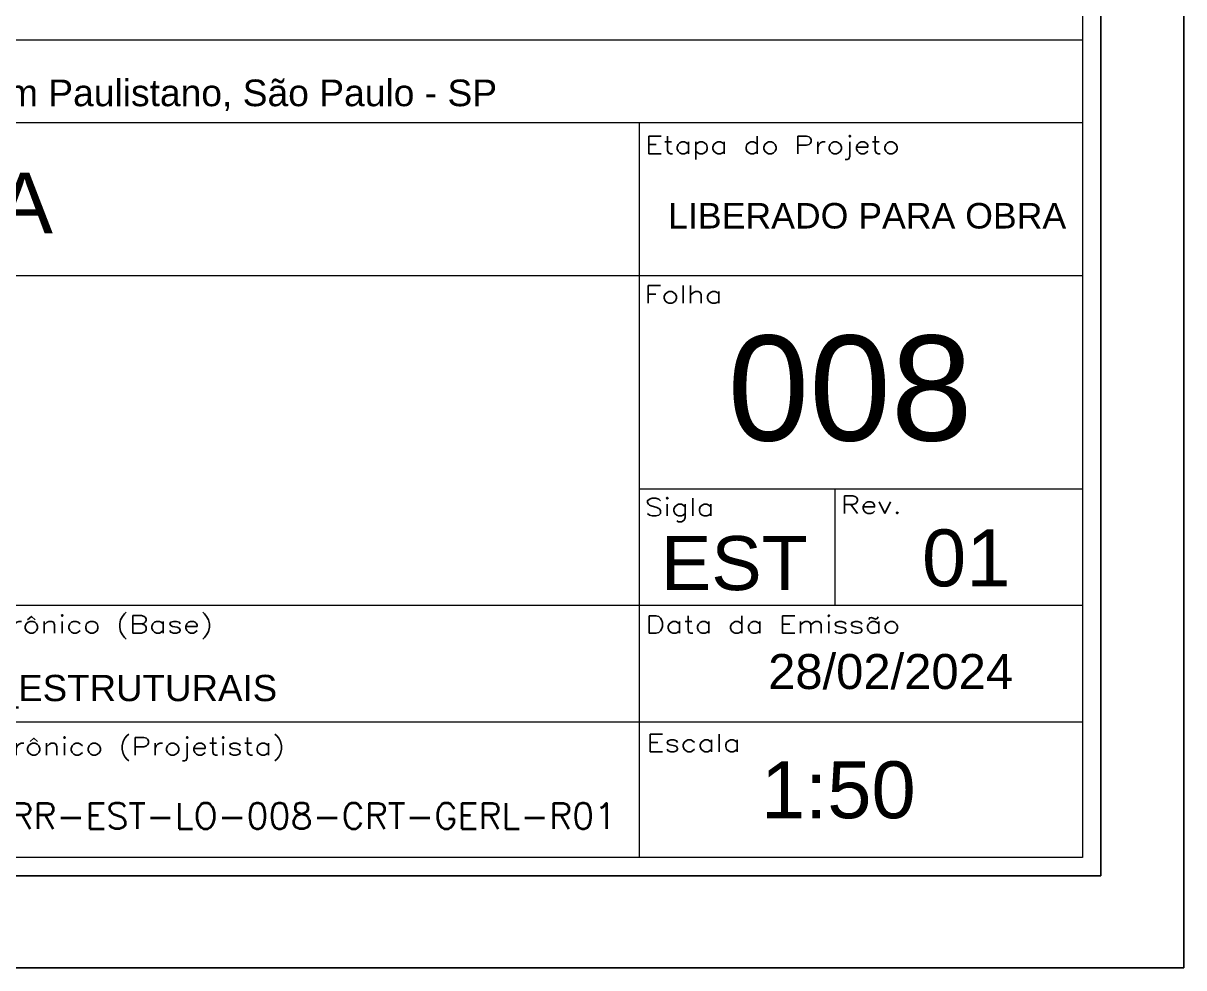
# Model space of a CAD drawing. Header units: inches. Extents: x 0 to 5940, y 0 to 4205.
# Drawn here: x 5309 to 5940, y 0 to 513 of the extents above; entities that cross this region are included whole.
import ezdxf

# ---------------------------------------------------------------- set-up
doc = ezdxf.new("R2010")
doc.units = ezdxf.units.IN
doc.header["$LTSCALE"] = 50
doc.header["$MEASUREMENT"] = 0
doc.layers.add('FOLHA', color=7, linetype='Continuous')
doc.styles.add('ROMANS', font='romans.shx')
doc.styles.add('TEXTO1', font='romans.shx', dxfattribs={"width": 1.25, "height": 0.175})
doc.styles.add('TEXTO2', font='arial.ttf', dxfattribs={"height": 0.35})

msp = doc.modelspace()

# ---------------------------------------------------------------- linework, layer by layer
at = {"lineweight": 0}
for p, q in [((5885, 1521.194), (5885, 60)), ((5885, 504.126), (5028.2, 504.126)), ((5885, 459.279), (5028.2, 459.279)), ((5885, 459.279), (5028.2, 459.279)), ((5644.117, 459.279), (5644.117, 60)), ((5885, 376.047), (5028.2, 376.047)), ((5644.117, 260.266), (5885, 260.266)), ((5750.325, 260.266), (5750.325, 196.853)), ((5885, 196.853), (5028.2, 196.853)), ((5885, 133.44), (5028.2, 133.44)), ((5885, 60), (5028.2, 60))]:
    msp.add_line(p, q, dxfattribs=at)
at = {"layer": 'FOLHA', "color": 1}
for p, q in [((5895, 50), (5895, 4155)), ((125, 50), (5895, 50))]:
    msp.add_line(p, q, dxfattribs=at)
at = {"layer": 'FOLHA'}
msp.add_lwpolyline([(0, 4205), (0, 0), (5940, 0), (5940, 4205)], close=True, dxfattribs=at)

# ---------------------------------------------------------------- texts
at = {"lineweight": 0, "style": 'TEXTO2'}
for s, height, p in [('Rua Jacarezinho, 154 - Jardim Paulistano, São Paulo - SP', 14.4756, (5041.959, 468.241)), ('ESTRUTURA', 33.0947, (5042.955, 399.084)), ('LIBERADO PARA OBRA', 13.86256, (5659.801, 401.77)), ('008', 57.12, (5692.084, 286.484)), ('EST', 29.376, (5655.871, 205.242))]:
    msp.add_text(s, height=height, dxfattribs=at).set_placement(p)
at = {"lineweight": 0, "style": 'TEXTO1', "width": 1.25}
for s, p in [('Etapa do Projeto', (5647.203, 442.412)), ('Folha', (5646.869, 361.137)), ('Sigla', (5646.998, 245.562)), ('Rev.', (5753.5, 246.846)), ('Arquivo Eletrônico (Base)', (5207.333, 181.863)), ('Data da Emissão', (5647.505, 181.762)), ('Arquivo Eletrônico (Projetista)', (5208.614, 115.606)), ('Escala', (5647.956, 117.44))]:
    msp.add_text(s, height=9.576, dxfattribs=at).set_placement(p)
at = {"color": 7, "lineweight": 0, "insert": (5631.638, 89.538), "char_height": 14, "attachment_point": 3, "style": 'ROMANS'}
msp.add_mtext('3175_ARR-EST-LO-008-CRT-GERL-R01', dxfattribs=at)
at = {"color": 7, "lineweight": 0, "style": 'TEXTO2'}
for tag, p, s, height in [('01', (5797.726, 207.293), '', 30.94), ('28/02/2024', (5714.118, 151.488), '', 19.04), ('FORMAS_ESTRUTURAIS', (5210.152, 144.911), '', 14.28), ('1:50', (5710.211, 81.253), 'ESCALA', 30.94)]:
    msp.add_attdef(tag, p, s, height=height, dxfattribs=at)

doc.saveas('drawing.dxf')
